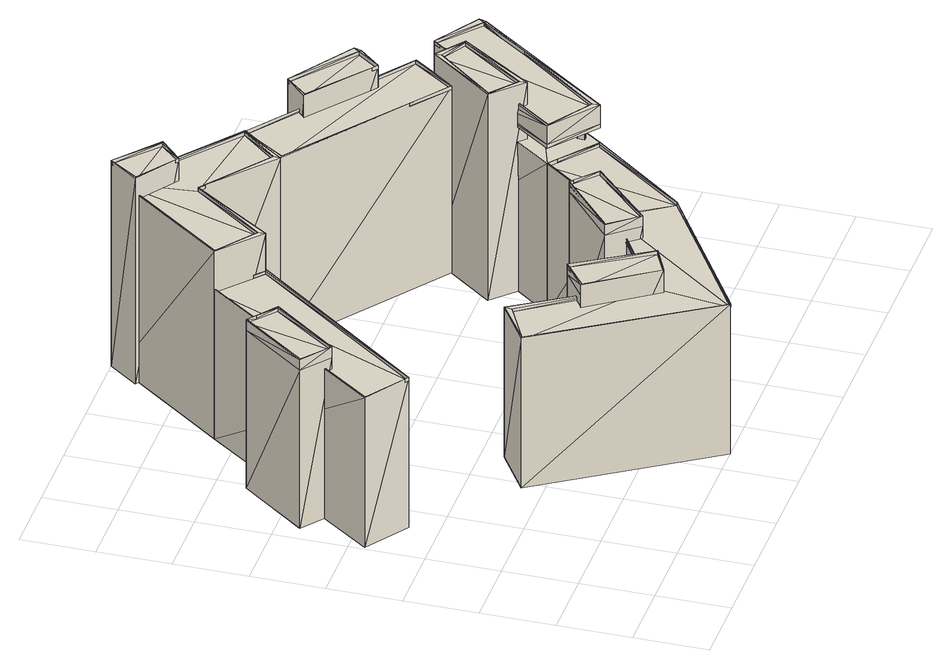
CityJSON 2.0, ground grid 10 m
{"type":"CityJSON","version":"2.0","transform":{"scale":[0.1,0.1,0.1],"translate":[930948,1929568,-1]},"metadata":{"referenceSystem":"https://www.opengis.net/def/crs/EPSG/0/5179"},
"CityObjects":{
"building1":{"type":"Building","geometry":[{"type":"MultiSurface","lod":"3","boundaries":[[[0,1,2]],[[3,2,1]],[[2,3,4]],[[5,4,3]],[[4,5,6]],[[7,6,5]],[[6,7,8]],[[9,8,7]],[[8,9,10]],[[11,10,9]],[[10,11,12]],[[13,12,11]],[[12,13,14]],[[15,14,13]],[[14,15,16]],[[17,16,15]],[[16,17,18]],[[19,18,17]],[[18,19,0]],[[1,0,19]],[[20,21,22]],[[23,22,21]],[[22,23,24]],[[25,24,23]],[[24,25,26]],[[27,26,25]],[[26,27,28]],[[29,28,27]],[[28,29,30]],[[31,30,29]],[[30,31,32]],[[33,32,31]],[[32,33,34]],[[35,34,33]],[[34,35,36]],[[37,36,35]],[[36,37,38]],[[39,38,37]],[[38,39,40]],[[41,40,39]],[[40,41,20]],[[21,20,41]],[[42,43,44]],[[45,44,43]],[[44,45,46]],[[47,46,45]],[[46,47,48]],[[49,48,47]],[[48,49,50]],[[51,50,49]],[[50,51,48]],[[49,48,51]],[[48,49,52]],[[53,52,49]],[[52,53,44]],[[45,44,53]],[[44,45,54]],[[55,54,45]],[[54,55,42]],[[43,42,55]],[[11,9,13]],[[13,9,15]],[[15,9,17]],[[17,9,19]],[[19,9,1]],[[1,9,3]],[[3,9,5]],[[9,7,5]],[[21,41,23]],[[23,41,25]],[[25,41,27]],[[27,41,29]],[[29,41,31]],[[31,41,33]],[[33,41,35]],[[35,41,37]],[[41,39,37]],[[53,49,45]],[[49,51,45]],[[49,47,45]],[[45,43,55]],[[6,8,4]],[[10,12,8]],[[12,14,8]],[[14,16,8]],[[16,18,8]],[[18,0,8]],[[0,2,8]],[[8,2,4]],[[38,40,36]],[[20,22,40]],[[22,24,40]],[[24,26,40]],[[26,28,40]],[[28,30,40]],[[30,32,40]],[[32,34,40]],[[40,34,36]],[[42,44,54]],[[52,44,48]],[[48,44,50]],[[48,44,46]],[[56,57,58]],[[59,58,57]],[[60,61,56]],[[57,56,61]],[[61,60,62]],[[58,59,62]],[[57,63,59]],[[64,59,63]],[[61,65,57]],[[63,57,65]],[[62,66,61]],[[65,61,66]],[[59,64,62]],[[66,62,64]],[[67,68,69]],[[70,71,67]],[[68,67,71]],[[72,73,70]],[[71,70,73]],[[73,72,69]],[[68,74,69]],[[75,69,74]],[[71,76,68]],[[74,68,76]],[[73,77,71]],[[76,71,77]],[[69,75,73]],[[77,73,75]],[[78,79,80]],[[81,80,79]],[[58,82,78]],[[79,78,82]],[[83,84,58]],[[82,58,84]],[[85,86,83]],[[84,83,86]],[[87,88,85]],[[86,85,88]],[[80,81,87]],[[88,87,81]],[[79,89,81]],[[90,81,89]],[[82,91,79]],[[89,79,91]],[[84,92,82]],[[91,82,92]],[[86,93,84]],[[92,84,93]],[[88,94,86]],[[93,86,94]],[[81,90,88]],[[94,88,90]],[[95,96,97]],[[98,97,96]],[[99,100,95]],[[96,95,100]],[[101,102,99]],[[100,99,102]],[[102,101,103]],[[104,105,103]],[[106,107,104]],[[105,104,107]],[[108,109,106]],[[107,106,109]],[[97,98,108]],[[109,108,98]],[[96,110,98]],[[111,98,110]],[[100,112,96]],[[110,96,112]],[[102,113,100]],[[112,100,113]],[[103,114,102]],[[113,102,114]],[[105,115,103]],[[114,103,115]],[[107,116,105]],[[115,105,116]],[[109,117,107]],[[116,107,117]],[[98,111,109]],[[117,109,111]],[[97,118,95]],[[119,95,118]],[[108,120,97]],[[118,97,120]],[[106,121,108]],[[120,108,121]],[[95,119,99]],[[122,99,119]],[[104,123,106]],[[121,106,123]],[[103,124,104]],[[123,104,124]],[[101,125,103]],[[124,103,125]],[[99,122,101]],[[125,101,122]],[[110,112,111]],[[112,113,111]],[[113,126,111]],[[127,128,129]],[[130,129,128]],[[131,132,133]],[[134,133,132]],[[133,134,135]],[[128,135,134]],[[136,130,131]],[[132,131,130]],[[133,137,131]],[[138,131,137]],[[135,127,133]],[[137,133,127]],[[131,138,136]],[[129,136,138]],[[137,139,138]],[[140,138,139]],[[127,141,137]],[[139,137,141]],[[141,127,129]],[[138,140,129]],[[139,142,140]],[[143,140,142]],[[141,144,139]],[[142,139,144]],[[129,145,141]],[[144,141,145]],[[140,143,129]],[[145,129,143]],[[142,144,143]],[[145,143,144]],[[146,147,148]],[[149,148,147]],[[148,149,150]],[[151,150,149]],[[152,153,146]],[[147,146,153]],[[148,154,146]],[[155,146,154]],[[150,156,148]],[[154,148,156]],[[146,155,152]],[[157,152,155]],[[156,151,157]],[[153,157,151]],[[154,158,155]],[[158,154,156]],[[157,159,156]],[[159,157,155]],[[158,160,155]],[[161,155,160]],[[156,162,158]],[[160,158,162]],[[159,163,156]],[[162,156,163]],[[155,161,159]],[[163,159,161]],[[160,162,161]],[[163,161,162]],[[60,164,62]],[[165,62,164]],[[166,167,168]],[[169,168,167]],[[167,166,170]],[[171,172,170]],[[168,169,171]],[[172,171,169]],[[167,173,169]],[[174,169,173]],[[170,175,167]],[[173,167,175]],[[172,176,170]],[[175,170,176]],[[169,174,172]],[[176,172,174]],[[173,175,174]],[[176,174,175]],[[168,177,166]],[[178,166,177]],[[170,179,171]],[[180,171,179]],[[58,181,56]],[[182,56,181]],[[69,183,67]],[[183,184,67]],[[67,184,185]],[[186,187,188]],[[188,187,99]],[[99,187,122]],[[186,188,183]],[[188,189,183]],[[183,189,184]],[[184,189,185]],[[190,185,189]],[[83,191,85]],[[192,85,191]],[[85,192,87]],[[177,87,192]],[[58,181,83]],[[191,83,181]],[[78,193,58]],[[181,58,193]],[[80,194,78]],[[193,78,194]],[[87,177,80]],[[194,80,177]],[[63,65,64]],[[66,64,65]],[[56,182,60]],[[164,60,182]],[[62,165,58]],[[181,58,165]],[[195,122,196]],[[119,196,122]],[[197,198,199]],[[200,199,198]],[[67,185,70]],[[201,70,185]],[[99,202,95]],[[203,95,202]],[[202,197,203]],[[199,203,197]],[[196,204,195]],[[205,195,204]],[[204,206,205]],[[207,205,206]],[[206,208,207]],[[209,207,208]],[[208,200,209]],[[198,209,200]],[[185,190,201]],[[210,201,190]],[[211,212,213]],[[214,213,212]],[[215,216,217]],[[218,217,216]],[[219,220,221]],[[222,221,220]],[[223,224,225]],[[226,225,224]],[[227,228,229]],[[230,229,228]],[[231,232,233]],[[234,233,232]],[[233,234,235]],[[236,235,234]],[[237,238,231]],[[232,231,238]],[[233,239,231]],[[240,231,239]],[[235,241,233]],[[239,233,241]],[[237,242,235]],[[241,235,242]],[[231,240,237]],[[242,237,240]],[[239,243,240]],[[244,240,243]],[[241,245,239]],[[243,239,245]],[[242,246,241]],[[245,241,246]],[[240,244,242]],[[246,242,244]],[[243,245,244]],[[246,244,245]],[[235,236,237]],[[238,237,236]],[[247,248,249]],[[250,249,248]],[[251,252,253]],[[254,253,252]],[[253,254,255]],[[248,255,254]],[[256,250,251]],[[252,251,250]],[[253,257,251]],[[258,251,257]],[[255,247,253]],[[257,253,247]],[[251,258,256]],[[249,256,258]],[[257,259,258]],[[260,258,259]],[[259,257,247]],[[249,261,247]],[[258,260,249]],[[261,249,260]],[[259,262,260]],[[263,260,262]],[[247,264,259]],[[262,259,264]],[[261,265,247]],[[264,247,265]],[[260,263,261]],[[265,261,263]],[[262,264,263]],[[265,263,264]],[[266,267,268]],[[269,270,268]],[[270,269,271]],[[267,266,271]],[[268,272,266]],[[273,266,272]],[[270,274,268]],[[272,268,274]],[[271,275,270]],[[274,270,275]],[[266,273,271]],[[275,271,273]],[[267,276,268]],[[277,268,276]],[[268,277,269]],[[278,269,277]],[[271,279,267]],[[276,267,279]],[[272,274,273]],[[275,273,274]],[[269,278,271]],[[279,271,278]],[[166,178,170]],[[179,170,178]],[[171,180,168]],[[177,168,180]],[[72,280,69]],[[187,69,280]],[[70,201,72]],[[201,281,72]],[[72,281,282]],[[281,283,282]],[[283,284,282]],[[282,284,285]],[[95,119,284]],[[284,119,285]],[[285,119,280]],[[210,283,201]],[[281,201,283]],[[74,76,75]],[[77,75,76]],[[94,90,93]],[[90,89,93]],[[91,92,89]],[[89,92,93]],[[188,99,284]],[[95,284,99]],[[189,188,283]],[[284,283,188]],[[286,287,288]],[[289,290,288]],[[290,289,291]],[[287,286,291]],[[288,292,286]],[[293,286,292]],[[290,294,288]],[[292,288,294]],[[291,295,290]],[[294,290,295]],[[286,293,291]],[[295,291,293]],[[287,296,288]],[[297,288,296]],[[288,297,289]],[[298,289,297]],[[291,299,287]],[[296,287,299]],[[292,294,293]],[[295,293,294]],[[289,298,291]],[[299,291,298]],[[115,116,114]],[[116,117,114]],[[114,117,126]],[[126,117,111]],[[300,301,302]],[[303,302,301]],[[304,305,306]],[[307,306,305]],[[308,309,310]],[[311,310,309]],[[179,180,178]],[[182,164,181]],[[164,165,181]],[[165,191,181]],[[181,191,193]],[[191,192,193]],[[193,192,194]],[[192,177,194]],[[194,177,180]],[[180,177,178]],[[121,120,123]],[[280,187,119]],[[187,122,119]],[[122,125,119]],[[119,125,118]],[[125,124,118]],[[118,124,120]],[[120,124,123]],[[232,234,238]],[[236,238,234]],[[254,248,252]],[[250,252,248]],[[276,277,279]],[[278,279,277]],[[297,298,296]],[[299,296,298]],[[132,134,130]],[[128,130,134]],[[151,153,149]],[[147,149,153]],[[312,313,314]],[[315,314,313]],[[314,315,316]],[[317,316,315]],[[316,317,318]],[[319,318,317]],[[320,313,312]],[[318,321,312]],[[319,322,318]],[[321,318,322]],[[312,213,320]],[[214,320,213]],[[321,211,312]],[[213,312,211]],[[322,212,321]],[[211,321,212]],[[312,323,318]],[[323,324,318]],[[324,325,318]],[[325,326,318]],[[314,327,312]],[[323,312,327]],[[316,328,314]],[[328,329,314]],[[329,330,314]],[[330,327,314]],[[318,326,316]],[[328,316,326]],[[219,221,325]],[[326,325,221]],[[327,216,323]],[[215,323,216]],[[218,216,330]],[[327,330,216]],[[326,221,328]],[[222,328,221]],[[215,217,323]],[[324,323,217]],[[222,220,328]],[[329,328,220]],[[330,324,218]],[[217,218,324]],[[329,325,330]],[[324,330,325]],[[220,219,329]],[[325,329,219]],[[218,217,220]],[[219,220,217]],[[331,332,333]],[[334,333,332]],[[333,334,335]],[[336,335,334]],[[335,336,337]],[[338,337,336]],[[331,339,332]],[[340,332,339]],[[337,341,331]],[[339,331,341]],[[338,342,337]],[[341,337,342]],[[339,225,340]],[[226,340,225]],[[341,223,339]],[[225,339,223]],[[342,224,341]],[[223,341,224]],[[331,343,337]],[[344,337,343]],[[333,345,331]],[[343,331,345]],[[335,346,333]],[[345,333,346]],[[337,344,335]],[[346,335,344]],[[343,227,344]],[[229,344,227]],[[345,228,343]],[[227,343,228]],[[346,230,345]],[[228,345,230]],[[344,229,346]],[[230,346,229]],[[347,348,349]],[[350,349,348]],[[349,350,351]],[[352,351,350]],[[351,352,353]],[[354,353,352]],[[355,348,347]],[[353,356,347]],[[354,357,353]],[[356,353,357]],[[347,302,355]],[[303,355,302]],[[356,300,347]],[[302,347,300]],[[357,301,356]],[[300,356,301]],[[347,358,353]],[[358,306,353]],[[306,359,353]],[[359,360,353]],[[349,361,347]],[[358,347,361]],[[351,362,349]],[[362,363,349]],[[363,307,349]],[[307,361,349]],[[353,360,351]],[[362,351,360]],[[308,310,359]],[[360,359,310]],[[361,305,358]],[[304,358,305]],[[361,307,305]],[[360,310,362]],[[311,362,310]],[[304,306,358]],[[311,309,362]],[[363,362,309]],[[363,359,307]],[[306,307,359]],[[309,308,363]],[[359,363,308]],[[307,306,309]],[[308,309,306]]]}]}
},
"vertices":[
[651,290,262],[651,290,234],[649,290,262],[649,290,234],[648,290,262],[648,290,234],[647,290,262],[647,290,234],[646,280,262],[646,280,234],[647,280,262],[647,280,234],[649,280,262],[649,280,234],[650,280,262],[650,280,234],[651,280,262],[651,280,234],[652,280,262],[652,280,234],[668,310,262],[668,310,234],[666,310,262],[666,310,234],[665,310,262],[665,310,234],[664,310,262],[664,310,234],[663,310,262],[663,310,234],[663,300,262],[663,300,234],[664,300,262],[664,300,234],[666,300,262],[666,300,234],[667,300,262],[667,300,234],[668,300,262],[668,300,234],[669,310,262],[669,310,234],[685,330,262],[685,330,234],[684,330,262],[684,330,234],[682,330,262],[682,330,234],[681,330,262],[681,330,234],[680,330,262],[680,330,234],[683,330,262],[683,330,234],[686,330,262],[686,330,234],[637,450,290],[636,450,290],[419,610,290],[423,610,290],[681,510,290],[679,510,290],[464,670,290],[636,450,285],[423,610,285],[679,510,285],[464,670,285],[582,310,290],[585,310,290],[729,500,290],[646,260,290],[646,270,290],[792,460,290],[789,450,290],[585,310,285],[729,500,285],[646,270,285],[789,450,285],[325,690,290],[324,690,290],[248,580,290],[247,590,290],[419,620,290],[466,670,290],[463,670,290],[313,790,290],[314,790,290],[190,630,290],[193,630,290],[324,690,285],[247,590,285],[419,620,285],[463,670,285],[314,790,285],[193,630,285],[646,260,234],[643,260,234],[543,130,234],[542,130,234],[582,310,234],[583,310,234],[497,200,234],[499,200,234],[353,110,234],[252,270,234],[251,260,234],[190,230,234],[193,230,234],[337,0,234],[338,0,234],[643,260,229],[542,130,229],[583,310,229],[499,200,229],[353,110,229],[251,260,229],[193,230,229],[338,0,229],[543,130,10],[646,260,10],[337,0,10],[190,230,10],[582,310,10],[252,270,10],[353,110,10],[497,200,10],[494,200,229],[286,180,262],[286,180,10],[348,90,262],[348,90,10],[389,110,246],[389,110,10],[328,210,246],[328,210,10],[286,180,246],[348,90,246],[328,210,262],[389,110,262],[327,210,262],[387,110,262],[289,180,262],[327,210,257],[387,110,257],[289,180,257],[348,90,257],[509,260,246],[509,260,10],[426,190,246],[426,190,10],[459,150,246],[459,150,10],[543,230,246],[543,230,10],[426,190,262],[509,260,262],[459,150,262],[543,230,262],[428,190,262],[541,230,262],[428,190,257],[509,260,257],[459,150,257],[541,230,257],[681,510,10],[464,670,10],[4,380,234],[7,380,234],[190,630,234],[191,630,234],[64,340,234],[251,580,234],[248,580,234],[7,380,229],[191,630,229],[64,340,229],[248,580,229],[190,630,10],[4,380,10],[64,340,10],[251,580,10],[419,610,10],[637,450,10],[729,500,262],[656,410,262],[582,310,262],[729,500,234],[729,500,10],[656,410,234],[656,410,256],[582,310,256],[466,670,10],[313,790,10],[325,690,10],[248,580,10],[582,310,38],[646,260,38],[582,310,178],[582,310,150],[646,260,178],[646,260,150],[646,260,262],[582,310,206],[646,260,206],[646,260,66],[582,310,66],[646,260,94],[582,310,94],[646,260,122],[582,310,122],[646,260,256],[804,440,260],[791,450,260],[778,410,260],[766,420,260],[782,410,254],[782,410,236],[794,430,254],[794,430,236],[797,430,254],[797,430,236],[802,440,254],[802,440,236],[720,330,135],[708,340,135],[694,300,135],[682,310,135],[698,300,129],[698,300,111],[718,330,129],[718,330,111],[659,480,318],[659,480,10],[589,390,318],[589,390,10],[629,350,318],[629,350,10],[698,450,318],[698,450,10],[592,390,318],[659,470,318],[628,360,318],[695,450,318],[592,390,313],[659,470,313],[628,360,313],[695,450,313],[63,440,262],[63,440,10],[133,530,262],[133,530,10],[93,560,246],[93,560,10],[24,470,246],[24,470,10],[63,440,246],[133,530,246],[24,470,262],[93,560,262],[26,470,262],[94,560,262],[130,530,262],[26,470,257],[94,560,257],[63,440,257],[130,530,257],[641,570,318],[644,580,318],[553,640,318],[523,610,318],[526,610,318],[614,540,318],[553,640,313],[641,570,313],[526,610,313],[614,540,313],[644,580,10],[553,640,10],[523,610,10],[614,540,10],[792,460,10],[719,360,262],[792,460,262],[719,360,256],[719,360,234],[792,460,234],[369,750,318],[372,750,318],[313,800,318],[282,760,318],[285,760,318],[341,720,318],[313,800,313],[369,750,313],[285,760,313],[341,720,313],[372,750,10],[313,800,10],[282,760,10],[341,720,10],[628,210,125],[616,220,125],[603,180,125],[590,190,125],[606,180,120],[606,180,101],[619,200,120],[619,200,101],[621,200,120],[621,200,101],[626,210,120],[626,210,101],[778,410,263],[764,420,263],[778,410,225],[764,420,225],[806,440,225],[792,460,225],[806,440,263],[792,460,263],[766,420,263],[804,440,263],[791,450,263],[783,410,254],[795,430,254],[798,430,254],[803,440,254],[783,410,236],[803,440,236],[798,430,236],[795,430,236],[695,300,138],[681,310,138],[695,300,100],[681,310,100],[723,330,100],[709,350,100],[723,330,138],[709,350,138],[694,300,138],[682,310,138],[720,330,138],[708,340,138],[699,300,129],[719,330,129],[699,300,111],[719,330,111],[603,180,128],[589,190,128],[603,180,91],[589,190,91],[631,210,91],[617,230,91],[631,210,128],[617,230,128],[590,190,128],[628,210,128],[616,220,128],[607,180,120],[622,200,120],[627,210,120],[607,180,101],[627,210,101],[622,200,101]
]}
